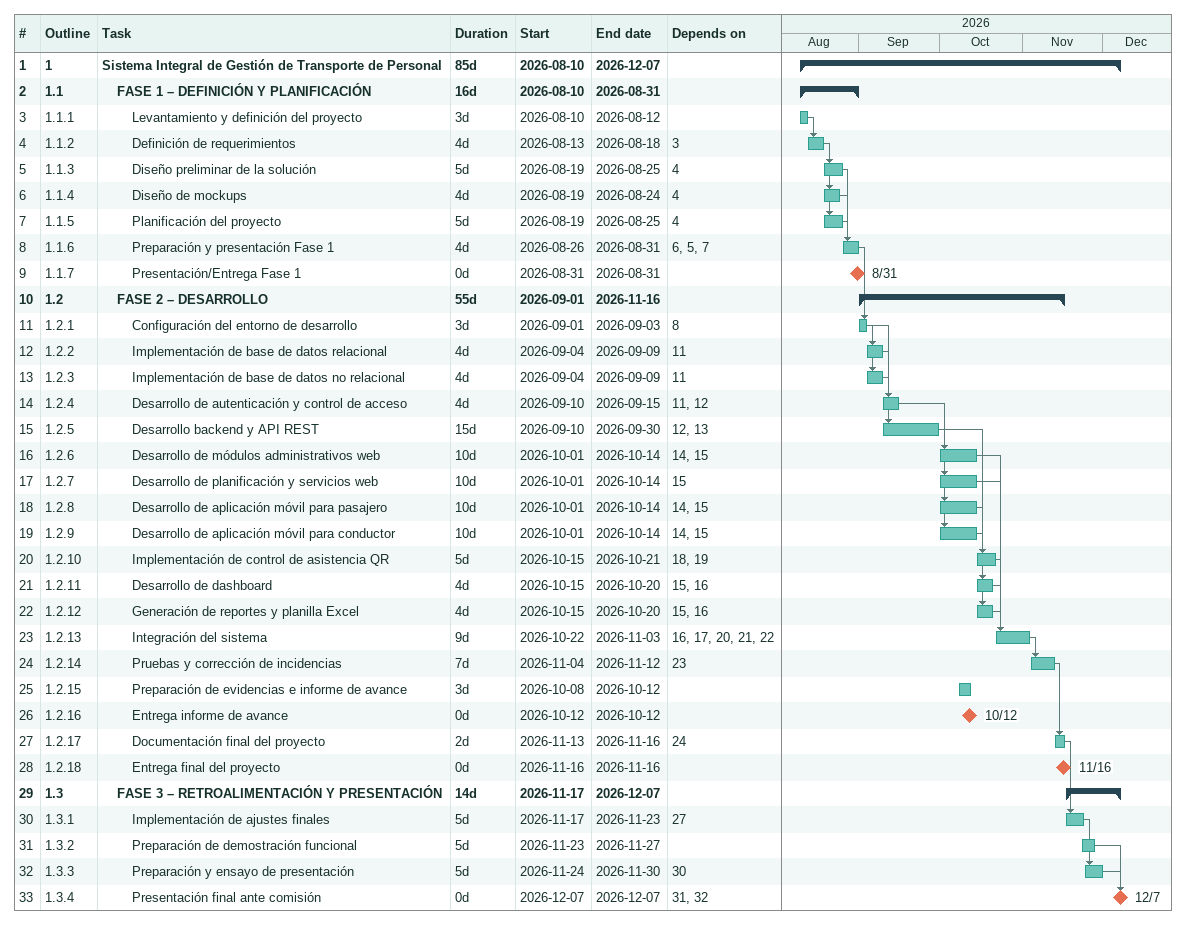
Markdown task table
| ID | WBS | Task | Duration | Start | Finish | Predecessors |
|---|---|---|---|---|---|---|
| 1 | 1 | **Sistema Integral de Gestión de Transporte de Personal** | 85d | 2026-08-10 | 2026-12-07 |  |
| 2 | 1.1 | **FASE 1 – DEFINICIÓN Y PLANIFICACIÓN** | 16d | 2026-08-10 | 2026-08-31 |  |
| 3 | 1.1.1 | Levantamiento y definición del proyecto | 3d | 2026-08-10 | 2026-08-12 |  |
| 4 | 1.1.2 | Definición de requerimientos | 4d | 2026-08-13 | 2026-08-18 | 3 |
| 5 | 1.1.3 | Diseño preliminar de la solución | 5d | 2026-08-19 | 2026-08-25 | 4 |
| 6 | 1.1.4 | Diseño de mockups | 4d | 2026-08-19 | 2026-08-24 | 4 |
| 7 | 1.1.5 | Planificación del proyecto | 5d | 2026-08-19 | 2026-08-25 | 4 |
| 8 | 1.1.6 | Preparación y presentación Fase 1 | 4d | 2026-08-26 | 2026-08-31 | 6, 5, 7 |
| 9 | 1.1.7 | Presentación/Entrega Fase 1 | 0d | 2026-08-31 | 2026-08-31 |  |
| 10 | 1.2 | **FASE 2 – DESARROLLO** | 55d | 2026-09-01 | 2026-11-16 |  |
| 11 | 1.2.1 | Configuración del entorno de desarrollo | 3d | 2026-09-01 | 2026-09-03 | 8 |
| 12 | 1.2.2 | Implementación de base de datos relacional | 4d | 2026-09-04 | 2026-09-09 | 11 |
| 13 | 1.2.3 | Implementación de base de datos no relacional | 4d | 2026-09-04 | 2026-09-09 | 11 |
| 14 | 1.2.4 | Desarrollo de autenticación y control de acceso | 4d | 2026-09-10 | 2026-09-15 | 11, 12 |
| 15 | 1.2.5 | Desarrollo backend y API REST | 15d | 2026-09-10 | 2026-09-30 | 12, 13 |
| 16 | 1.2.6 | Desarrollo de módulos administrativos web | 10d | 2026-10-01 | 2026-10-14 | 14, 15 |
| 17 | 1.2.7 | Desarrollo de planificación y servicios web | 10d | 2026-10-01 | 2026-10-14 | 15 |
| 18 | 1.2.8 | Desarrollo de aplicación móvil para pasajero | 10d | 2026-10-01 | 2026-10-14 | 14, 15 |
| 19 | 1.2.9 | Desarrollo de aplicación móvil para conductor | 10d | 2026-10-01 | 2026-10-14 | 14, 15 |
| 20 | 1.2.10 | Implementación de control de asistencia QR | 5d | 2026-10-15 | 2026-10-21 | 18, 19 |
| 21 | 1.2.11 | Desarrollo de dashboard | 4d | 2026-10-15 | 2026-10-20 | 15, 16 |
| 22 | 1.2.12 | Generación de reportes y planilla Excel | 4d | 2026-10-15 | 2026-10-20 | 15, 16 |
| 23 | 1.2.13 | Integración del sistema | 9d | 2026-10-22 | 2026-11-03 | 16, 17, 20, 21, 22 |
| 24 | 1.2.14 | Pruebas y corrección de incidencias | 7d | 2026-11-04 | 2026-11-12 | 23 |
| 25 | 1.2.15 | Preparación de evidencias e informe de avance | 3d | 2026-10-08 | 2026-10-12 |  |
| 26 | 1.2.16 | Entrega informe de avance | 0d | 2026-10-12 | 2026-10-12 |  |
| 27 | 1.2.17 | Documentación final del proyecto | 2d | 2026-11-13 | 2026-11-16 | 24 |
| 28 | 1.2.18 | Entrega final del proyecto | 0d | 2026-11-16 | 2026-11-16 |  |
| 29 | 1.3 | **FASE 3 – RETROALIMENTACIÓN Y PRESENTACIÓN** | 14d | 2026-11-17 | 2026-12-07 |  |
| 30 | 1.3.1 | Implementación de ajustes finales | 5d | 2026-11-17 | 2026-11-23 | 27 |
| 31 | 1.3.2 | Preparación de demostración funcional | 5d | 2026-11-23 | 2026-11-27 |  |
| 32 | 1.3.3 | Preparación y ensayo de presentación | 5d | 2026-11-24 | 2026-11-30 | 30 |
| 33 | 1.3.4 | Presentación final ante comisión | 0d | 2026-12-07 | 2026-12-07 | 31, 32 |
